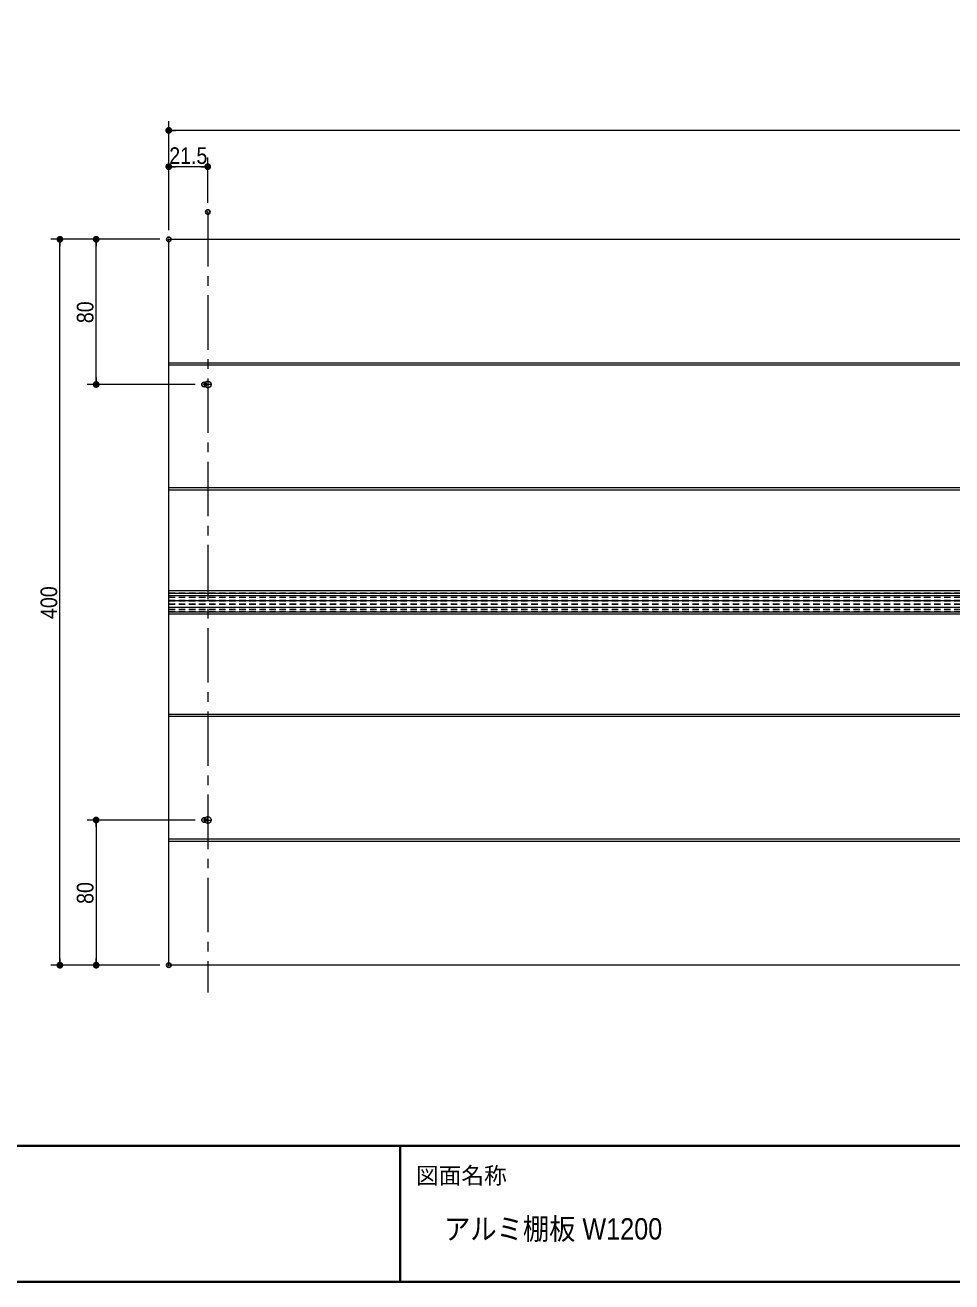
# Model space of a CAD drawing. Units: millimetres, scale not verified. Extents: x -1516 to 1516, y -761 to 761.
# Drawn here: x -1191 to -680, y -692 to 0 of the extents above; entities that cross this region are included whole.
import ezdxf
from ezdxf.enums import TextEntityAlignment as Align

# ---------------------------------------------------------------- set-up
doc = ezdxf.new("R2010")
doc.units = ezdxf.units.MM
doc.header["$LTSCALE"] = 5
doc.header["$PDMODE"] = 32
doc.header["$PDSIZE"] = 2.5
for name, pattern in [('USER1', [1.11, 0.71, -0.4]), ('USER2', [2.91, 1.76, -0.4, 0.35, -0.4]), ('USER3', [9.172222, 5.997222, -1.058333, 1.058333, -1.058333])]:
    doc.linetypes.add(name, pattern=pattern)
for name, color, linetype, lineweight in [('0-0_1図面枠', 7, 'Continuous', 20), ('0-1_3一般', 7, 'Continuous', 15), ('0-2_2寸法-1', 7, 'Continuous', 15), ('0-3_0', 7, 'Continuous', 25)]:
    doc.layers.add(name, color=color, linetype=linetype, lineweight=lineweight)
doc.layers.add('0-4_Defpoints', color=7, linetype='Continuous')
doc.styles.add('ＭＳ Ｐゴシック', font='')
doc.styles.get('ＭＳ Ｐゴシック').set_extended_font_data('MS PGothic')

# ---------------------------------------------------------------- blocks, each defined once
blk = doc.blocks.new('グループ-2')
at = {"layer": '0-0_1図面枠', "lineweight": 35}
for p, q in [((-5000, -3087.5), (5000, -3087.5)), ((-2687.5, -3087.5), (-2687.5, -3462.5))]:
    blk.add_line(p, q, dxfattribs=at)
blk.add_lwpolyline([(-5000, 3462.5), (5000, 3462.5), (5000, -3462.5), (-5000, -3462.5)], close=True, dxfattribs=at)
blk = doc.blocks.new('図面枠')
at = {"layer": '0-0_1図面枠'}
blk.add_blockref('グループ-2', (0, 0), dxfattribs=at)
at = {"layer": '0-0_1図面枠', "style": 'ＭＳ Ｐゴシック'}
blk.add_text('図面名称', height=45.86, dxfattribs=at).set_placement((-2643.76, -3206.24), align=Align.BOTTOM_LEFT)
blk = doc.blocks.new('_Dot')
at = {"layer": '0-3_0'}
blk.add_line((-2.5, 0), (-5, 0), dxfattribs=at)
for points in [[(0, 0), (-2.5, 0), (-2.48, 0.313)], [(0, 0), (-2.48, -0.313), (-2.5, 0)], [(0, 0), (-2.48, 0.313), (-2.421, 0.622)], [(0, 0), (-2.421, -0.622), (-2.48, -0.313)], [(0, 0), (-2.421, 0.622), (-2.324, 0.92)], [(0, 0), (-2.324, -0.92), (-2.421, -0.622)], [(0, 0), (-2.324, 0.92), (-2.191, 1.204)], [(0, 0), (-2.191, -1.204), (-2.324, -0.92)], [(0, 0), (-2.191, 1.204), (-2.023, 1.469)], [(0, 0), (-2.023, -1.469), (-2.191, -1.204)], [(0, 0), (-2.023, 1.469), (-1.822, 1.711)], [(0, 0), (-1.822, -1.711), (-2.023, -1.469)], [(0, 0), (-1.822, 1.711), (-1.594, 1.926)], [(0, 0), (-1.594, -1.926), (-1.822, -1.711)], [(0, 0), (-1.594, 1.926), (-1.34, 2.111)], [(0, 0), (-1.34, -2.111), (-1.594, -1.926)], [(0, 0), (-1.34, 2.111), (-1.064, 2.262)], [(0, 0), (-1.064, -2.262), (-1.34, -2.111)], [(0, 0), (-1.064, 2.262), (-0.773, 2.378)], [(0, 0), (-0.773, -2.378), (-1.064, -2.262)], [(0, 0), (-0.773, 2.378), (-0.468, 2.456)], [(0, 0), (-0.468, -2.456), (-0.773, -2.378)], [(0, 0), (-0.468, 2.456), (-0.157, 2.495)], [(0, 0), (-0.157, -2.495), (-0.468, -2.456)], [(0, 0), (-0.157, 2.495), (0.157, 2.495)], [(0, 0), (0.157, -2.495), (-0.157, -2.495)], [(0, 0), (0.157, 2.495), (0.468, 2.456)], [(0, 0), (0.468, 2.456), (0.773, 2.378)], [(0, 0), (0.773, 2.378), (1.064, 2.262)], [(0, 0), (1.064, 2.262), (1.34, 2.111)], [(0, 0), (1.34, 2.111), (1.594, 1.926)], [(0, 0), (1.594, 1.926), (1.822, 1.711)], [(0, 0), (1.822, 1.711), (2.023, 1.469)], [(0, 0), (2.023, 1.469), (2.191, 1.204)], [(0, 0), (2.191, 1.204), (2.324, 0.92)], [(0, 0), (2.324, 0.92), (2.421, 0.622)], [(0, 0), (2.421, 0.622), (2.48, 0.313)], [(0, 0), (2.48, 0.313), (2.5, 0)], [(0, 0), (0.468, -2.456), (0.157, -2.495)], [(0, 0), (0.773, -2.378), (0.468, -2.456)], [(0, 0), (1.064, -2.262), (0.773, -2.378)], [(0, 0), (1.34, -2.111), (1.064, -2.262)], [(0, 0), (1.594, -1.926), (1.34, -2.111)], [(0, 0), (1.822, -1.711), (1.594, -1.926)], [(0, 0), (2.023, -1.469), (1.822, -1.711)], [(0, 0), (2.191, -1.204), (2.023, -1.469)], [(0, 0), (2.324, -0.92), (2.191, -1.204)], [(0, 0), (2.421, -0.622), (2.324, -0.92)], [(0, 0), (2.48, -0.313), (2.421, -0.622)], [(0, 0), (2.5, 0), (2.48, -0.313)]]:
    blk.add_solid(points, dxfattribs=at)

msp = doc.modelspace()

# ---------------------------------------------------------------- linework, layer by layer
at = {"layer": '0-1_3一般', "linetype": 'USER3'}
msp.add_line((-1090.375, -103), (-1090.375, -533), dxfattribs=at)
at = {"layer": '0-1_3一般'}
for p, q in [((82.125, -186.234), (-1111.875, -186.234)), ((82.125, -187.366), (-1111.875, -187.366)), ((82.125, -255.034), (-1111.875, -255.034)), ((82.125, -256.166), (-1111.875, -256.166)), ((-1111.875, -311.6), (82.125, -311.6)), ((-1111.875, -313), (82.125, -313)), ((-1111.875, -314.2), (82.125, -314.2)), ((-1111.875, -317.12), (82.125, -317.12)), ((-1111.875, -320.7), (82.125, -320.7)), ((-1111.875, -323.2), (82.125, -323.2)), ((-1111.875, -324.4), (82.125, -324.4)), ((82.125, -379.834), (-1111.875, -379.834)), ((82.125, -380.966), (-1111.875, -380.966)), ((82.125, -448.634), (-1111.875, -448.634)), ((82.125, -449.766), (-1111.875, -449.766))]:
    msp.add_line(p, q, dxfattribs=at)
at = {"layer": '0-1_3一般', "linetype": 'USER2'}
for p, q in [((-1088.34, -198), (-1092.41, -198)), ((-1090.375, -195.965), (-1090.375, -200.035)), ((-1090.375, -440.035), (-1090.375, -435.965)), ((-1092.41, -438), (-1088.34, -438))]:
    msp.add_line(p, q, dxfattribs=at)
at = {"layer": '0-1_3一般', "linetype": 'USER1'}
for p, q in [((-1111.875, -312.8), (82.125, -312.8)), ((-1111.875, -315.3), (82.125, -315.3)), ((-1111.875, -316.9), (82.125, -316.9)), ((-1111.875, -317.205), (82.125, -317.205)), ((-1111.875, -318.8), (82.125, -318.8)), ((-1111.875, -318.88), (82.125, -318.88)), ((-1111.875, -319.1), (82.125, -319.1)), ((-1111.875, -321.8), (82.125, -321.8)), ((-1111.875, -323), (82.125, -323)), ((-1111.875, -324.4), (82.125, -324.4))]:
    msp.add_line(p, q, dxfattribs=at)
at = {"layer": '0-1_3一般'}
msp.add_lwpolyline([(-1111.875, -118), (82.125, -118), (82.125, -518), (-1111.875, -518)], close=True, dxfattribs=at)
at = {"layer": '0-1_3一般', "linetype": 'USER1'}
for centre in [(-1090.375, -198), (-1090.375, -438)]:
    msp.add_circle(centre, 1.85, dxfattribs=at)
at = {"layer": '0-1_3一般'}
for centre in [(-1090.375, -198), (-1090.375, -438)]:
    msp.add_circle(centre, 1.85, dxfattribs=at)
at = {"layer": '0-2_2寸法-1'}
for p, q in [((-1111.875, -73), (-1111.875, -53)), ((78.373, -58), (-1108.123, -58)), ((-1111.875, -113), (-1111.875, -73)), ((-1090.375, -98), (-1090.375, -73)), ((-1094.127, -78), (-1108.123, -78)), ((-1156.875, -118), (-1176.875, -118)), ((-1171.875, -514.248), (-1171.875, -121.752)), ((-1116.875, -118), (-1156.875, -118)), ((-1151.875, -194.248), (-1151.875, -121.752)), ((-1097.41, -198), (-1156.875, -198)), ((-1097.41, -438), (-1156.875, -438)), ((-1151.875, -441.752), (-1151.875, -514.248)), ((-1156.875, -518), (-1176.875, -518)), ((-1116.875, -518), (-1156.875, -518))]:
    msp.add_line(p, q, dxfattribs=at)
at = {"layer": '0-4_Defpoints'}
for p in [(-1111.875, -58), (-1111.875, -78), (-1090.375, -103), (-1171.875, -118), (-1151.875, -118), (-1111.875, -118), (-1092.41, -198), (-1092.41, -438), (-1151.875, -518), (-1111.875, -518)]:
    msp.add_point(p, dxfattribs=at)

# ---------------------------------------------------------------- block references
at = {"layer": '0-0_1図面枠', "xscale": 0.2, "yscale": 0.2}
msp.add_blockref('図面枠', (-446.875, 0), dxfattribs=at)
at = {"layer": '0-2_2寸法-1', "xscale": 0.7503418, "yscale": 0.7503418}
for p, rotation in [((-1111.875, -58), 180), ((-1111.875, -78), 180), ((-1171.875, -118), 90), ((-1151.875, -118), 90), ((-1151.875, -198), 270), ((-1151.875, -438), 90), ((-1171.875, -518), 270), ((-1151.875, -518), 270)]:
    msp.add_blockref('_Dot', p, dxfattribs=dict(at, rotation=rotation))
msp.add_blockref('_Dot', (-1090.375, -78), dxfattribs=at)

# ---------------------------------------------------------------- texts
at = {"layer": '0-0_1図面枠', "style": 'ＭＳ Ｐゴシック', "width": 0.9}
msp.add_text('アルミ棚板 W1200', height=11.79, dxfattribs=at).set_placement((-960.114, -672.73), align=Align.BOTTOM_LEFT)
at = {"layer": '0-2_2寸法-1', "style": 'ＭＳ Ｐゴシック', "width": 0.9}
msp.add_text('21.5', height=9.164, dxfattribs=at).set_placement((-1111.594, -79.24), align=Align.BOTTOM_LEFT)
for s, p in [('80', (-1150.635, -164.22)), ('400', (-1170.635, -327.222)), ('80', (-1150.635, -484.22))]:
    msp.add_text(s, height=9.164, rotation=90, dxfattribs=at).set_placement(p, align=Align.BOTTOM_LEFT)

doc.saveas('drawing.dxf')
